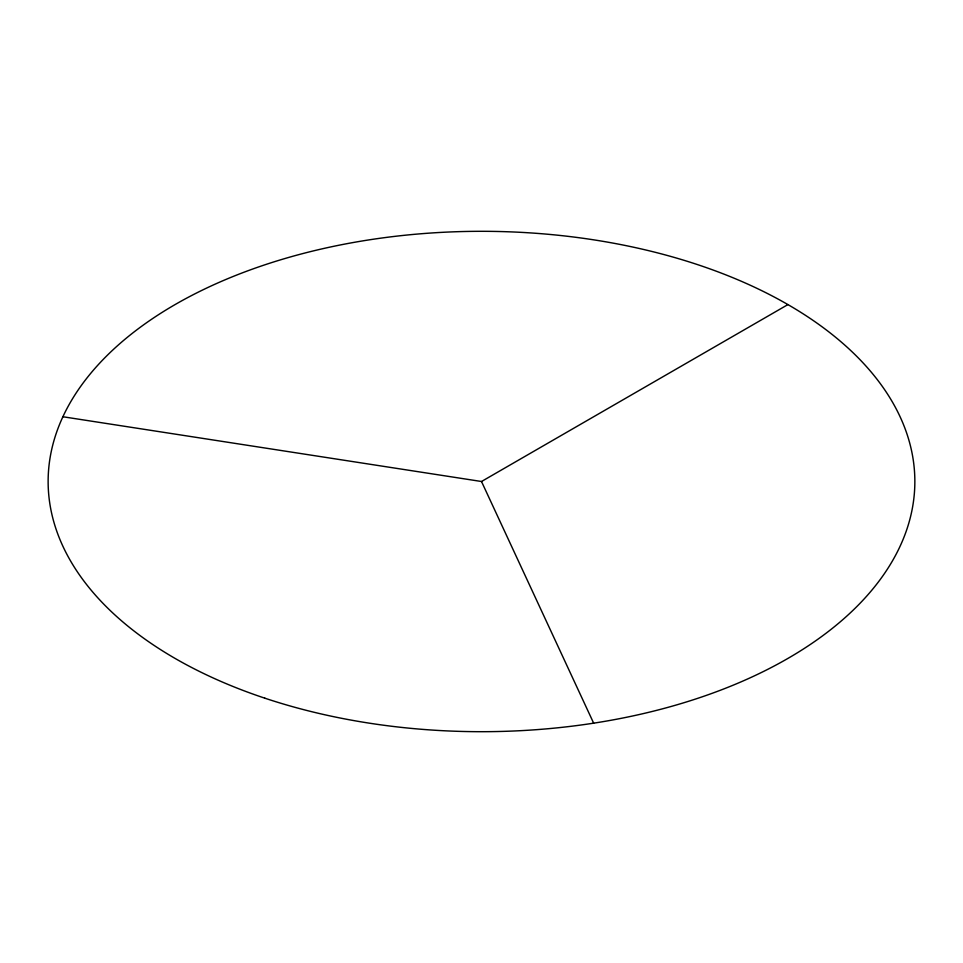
<?xml version="1.0" encoding="UTF-8"?>
<svg xmlns="http://www.w3.org/2000/svg" width="963" height="963" viewBox="0 0 963 963"><rect width="100%" height="100%" fill="white"/><g stroke="black" fill="none" stroke-linecap="round" stroke-linejoin="round"><path stroke-width="1.44" d="M62.92 416.75L481.5 481.5L787.927 304.585M481.5 481.5L593.653 723.165M264.825 698.175A433.35 250.187 0 0 0 914.85 481.5A433.35 250.187 0 0 0 264.825 264.825A433.35 250.187 0 0 0 264.825 698.175"/></g></svg>
